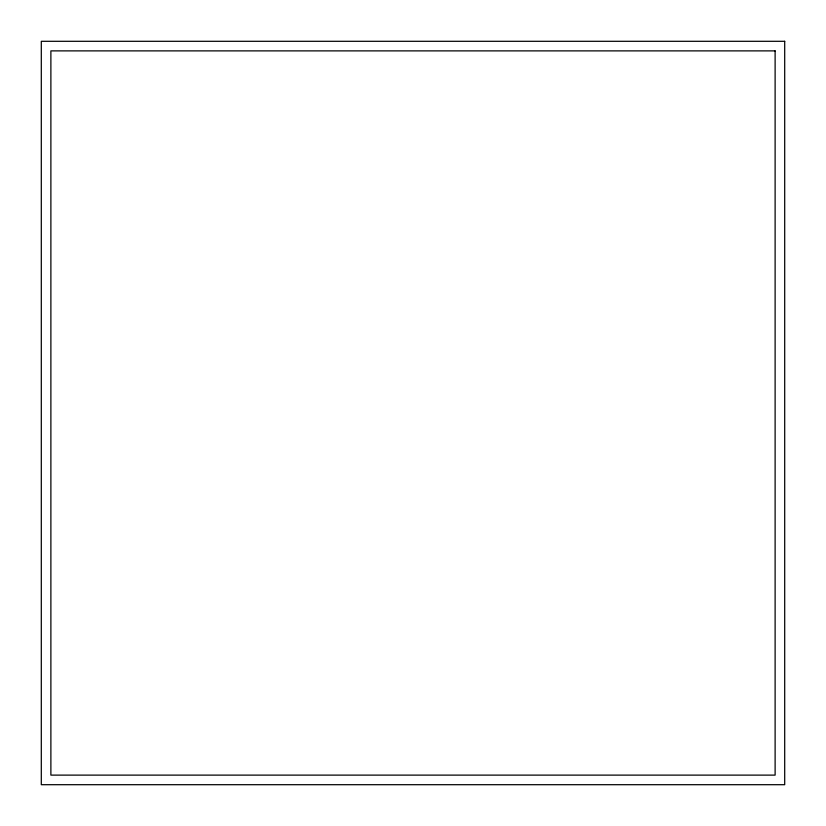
<?xml version="1.0" encoding="UTF-8"?>
<svg xmlns="http://www.w3.org/2000/svg" width="826" height="826" viewBox="0 0 826 826"><rect width="100%" height="100%" fill="white"/><g stroke="black" fill="none" stroke-linecap="round" stroke-linejoin="round"><path stroke-width="1.24" d="M784.7 41.3L41.3 41.3L41.3 784.7L784.7 784.7L784.7 41.3M775.118 50.882L50.882 50.882L50.882 775.118L775.118 775.118L775.118 50.882"/></g></svg>
